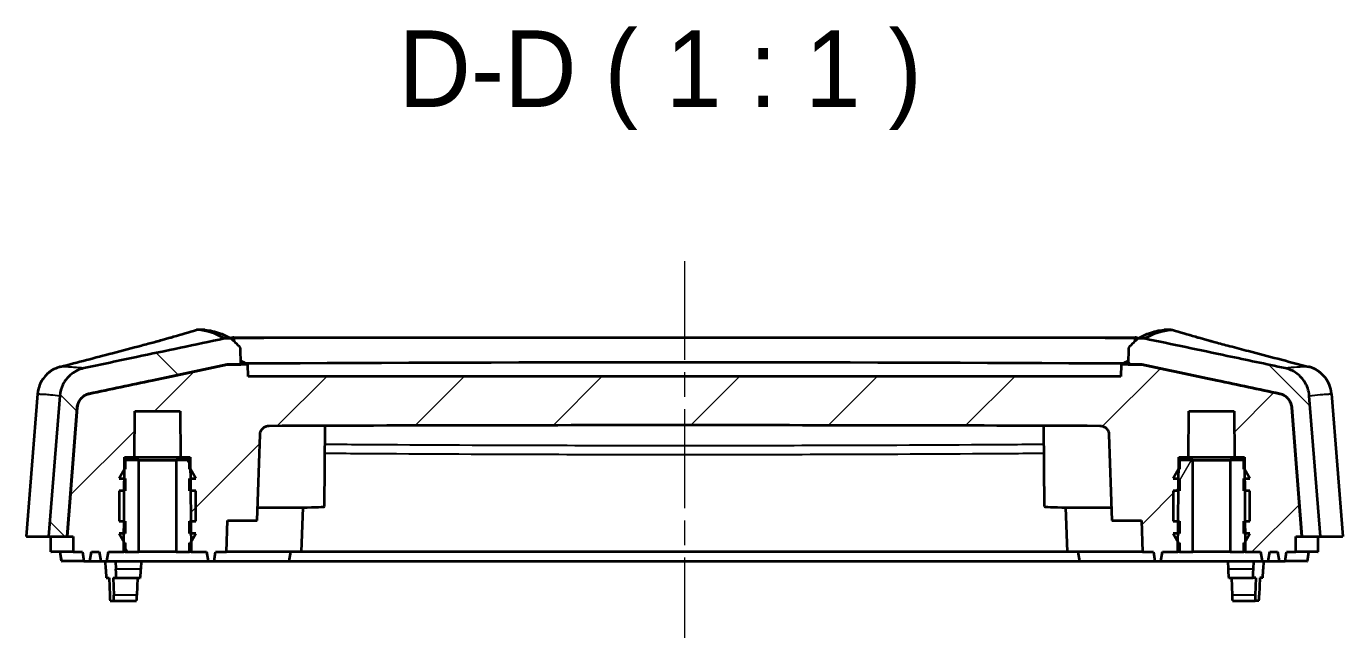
# Model space of a CAD drawing. Header units: millimetres. Extents: x 0 to 1594, y 0 to 281.
# Drawn here: x 892.35 to 935.31, y 62.2 to 82.17 of the extents above; entities that cross this region are included whole.
import ezdxf

# ---------------------------------------------------------------- set-up
doc = ezdxf.new("R2010")
doc.units = ezdxf.units.MM
doc.linetypes.add('CHAIN', pattern=[0.3543, 0.2362, -0.0295, 0.0591, -0.0295])
doc.layers.add('Centerline (ISO)', color=7, linetype='Continuous', lineweight=18, true_color=0x80ffff)
doc.layers.add('Hatch (ISO)', color=1, linetype='Continuous', lineweight=18, true_color=0xff0000)
for name, color, linetype, lineweight in [('Symbol (ISO)', 7, 'Continuous', 18), ('Visible (ISO)', 7, 'Continuous', 35), ('Visible Narrow (ISO)', 7, 'Continuous', 25)]:
    doc.layers.add(name, color=color, linetype=linetype, lineweight=lineweight)
doc.styles.add('Note Text (TK)', font='')
doc.styles.get('Note Text (TK)').set_extended_font_data('MS PGothic')

msp = doc.modelspace()

# ---------------------------------------------------------------- hatches: boundary and pattern name
at = {"layer": 'Hatch (ISO)'}
h = msp.add_hatch(dxfattribs=at)
h.set_pattern_fill('ANSI31', color=256, scale=25.4, angle=90.00021, style=0)
h.set_pattern_definition([(135.0002, (787.5, -8), (-2.245056, -2.24507), [])])
edge = h.paths.add_edge_path()
edge.add_line((893.0776, 65.5038), (893.6779, 65.5038))
edge.add_line((893.6779, 65.5038), (894.0101, 69.7219))
edge.add_spline(control_points=[(894.0101, 69.7219), (894.0134, 69.7639), (894.022, 69.8052), (894.0493, 69.8848), (894.068, 69.9228), (894.127, 70.0123), (894.1732, 70.0591), (894.2809, 70.1324), (894.3414, 70.1583), (894.4051, 70.1718)], knot_values=[-0.0643394, -0.0643394, -0.0643394, -0.0643394, -0.0517127, -0.0517127, -0.0390853, -0.0390853, -0.0195481, -0.0195481, 0, 0, 0, 0], degree=3, periodic=0)
edge.add_spline(control_points=[(894.4051, 70.1718), (895.0899, 70.3167), (895.7748, 70.4615), (897.2756, 70.7782), (898.0921, 70.9502), (898.9082, 71.1217)], knot_values=[-0.4654619, -0.4654619, -0.4654619, -0.4654619, -0.2555103, -0.2555103, -0.005318, -0.005318, -0.005318, -0.005318], degree=3, periodic=0)
edge.add_line((898.9082, 71.1217), (899.3444, 71.1236))
edge.add_line((899.3444, 71.1236), (899.3395, 71.6737))
edge.add_line((899.3395, 71.6737), (899.0367, 71.9725))
edge.add_line((899.0367, 71.9725), (898.8172, 71.9715))
edge.add_spline(control_points=[(898.8172, 71.9715), (897.8583, 71.7699), (896.8988, 71.5677), (895.37, 71.2448), (894.7999, 71.1242), (894.2298, 71.0035)], knot_values=[-0.5893821, -0.5893821, -0.5893821, -0.5893821, -0.2954054, -0.2954054, -0.1206392, -0.1206392, -0.1206392, -0.1206392], degree=3, periodic=0)
edge.add_spline(control_points=[(894.2298, 71.0035), (894.1473, 70.9861), (894.0674, 70.9583), (893.9164, 70.8833), (893.846, 70.8364), (893.6838, 70.696), (893.603, 70.5924), (893.4855, 70.3601), (893.4501, 70.2336), (893.4398, 70.1038)], knot_values=[-0.1286731, -0.1286731, -0.1286731, -0.1286731, -0.1033834, -0.1033834, -0.078098, -0.078098, -0.0390442, -0.0390442, 0, 0, 0, 0], degree=3, periodic=0)
edge.add_line((893.4398, 70.1038), (893.0776, 65.5038))
edge = h.paths.add_edge_path()
edge.add_spline(control_points=[(933.2501, 70.1718), (933.2914, 70.163), (933.3313, 70.1491), (933.4068, 70.1116), (933.4421, 70.0882), (933.5231, 70.018), (933.5636, 69.9662), (933.6223, 69.85), (933.64, 69.7868), (933.6451, 69.7219)], knot_values=[-0.0643383, -0.0643383, -0.0643383, -0.0643383, -0.0516926, -0.0516926, -0.0390487, -0.0390487, -0.019522, -0.019522, 0, 0, 0, 0], degree=3, periodic=0)
edge.add_line((933.6451, 69.7219), (933.9773, 65.5038))
edge.add_line((933.9773, 65.5038), (934.5776, 65.5038))
edge.add_line((934.5776, 65.5038), (934.2154, 70.1038))
edge.add_spline(control_points=[(934.2154, 70.1038), (934.2088, 70.1878), (934.1916, 70.2705), (934.1369, 70.4297), (934.0996, 70.5056), (933.9815, 70.6845), (933.8892, 70.7782), (933.6739, 70.9249), (933.5529, 70.9765), (933.4254, 71.0035)], knot_values=[-0.1286753, -0.1286753, -0.1286753, -0.1286753, -0.103423, -0.103423, -0.078169, -0.078169, -0.0390953, -0.0390953, 0, 0, 0, 0], degree=3, periodic=0)
edge.add_spline(control_points=[(933.4254, 71.0035), (932.7975, 71.1365), (932.1694, 71.2693), (930.6406, 71.5921), (929.7391, 71.7821), (928.838, 71.9715)], knot_values=[-0.470182, -0.470182, -0.470182, -0.470182, -0.2776627, -0.2776627, -0.0014219, -0.0014219, -0.0014219, -0.0014219], degree=3, periodic=0)
edge.add_line((928.838, 71.9715), (928.6185, 71.9725))
edge.add_line((928.6185, 71.9725), (928.3157, 71.6737))
edge.add_line((928.3157, 71.6737), (928.3109, 71.1236))
edge.add_line((928.3109, 71.1236), (928.747, 71.1217))
edge.add_spline(control_points=[(928.747, 71.1217), (929.567, 70.9494), (930.3872, 70.7766), (931.888, 70.4599), (932.5692, 70.3159), (933.2501, 70.1718)], knot_values=[-0.508035, -0.508035, -0.508035, -0.508035, -0.2566807, -0.2566807, -0.0478978, -0.0478978, -0.0478978, -0.0478978], degree=3, periodic=0)
h = msp.add_hatch(dxfattribs=at)
h.set_pattern_fill('ANSI31', color=256, scale=25.4, style=0)
h.set_pattern_definition([(45, (787.5, -8), (-2.245064, 2.245064), [])])
edge = h.paths.add_edge_path()
edge.add_line((893.6779, 65.5038), (893.8781, 65.5038))
edge.add_line((893.8781, 65.5038), (893.8824, 65.0038))
edge.add_line((893.8824, 65.0038), (894.1782, 65.0038))
edge.add_line((894.1782, 65.0038), (894.2312, 64.7038))
edge.add_line((894.2312, 64.7038), (894.4255, 64.7038))
edge.add_line((894.4255, 64.7038), (894.4784, 65.0038))
edge.add_line((894.4784, 65.0038), (894.7276, 65.0038))
edge.add_line((894.7276, 65.0038), (894.7805, 64.7038))
edge.add_line((894.7805, 64.7038), (894.9747, 64.7038))
edge.add_line((894.9747, 64.7038), (895.0276, 65.0038))
edge.add_line((895.0276, 65.0038), (895.5276, 65.0038))
edge.add_line((895.5276, 65.0038), (895.5305, 65.339))
edge.add_line((895.5305, 65.339), (895.5328, 65.6038))
edge.add_line((895.5328, 65.6038), (895.5363, 66.0038))
edge.add_line((895.5363, 66.0038), (895.5451, 67.0038))
edge.add_line((895.5451, 67.0038), (895.5486, 67.4038))
edge.add_line((895.5486, 67.4038), (895.5512, 67.7038))
edge.add_line((895.5512, 67.7038), (895.5547, 68.1038))
edge.add_line((895.5547, 68.1038), (895.8776, 68.1038))
edge.add_line((895.8776, 68.1038), (895.8907, 69.6038))
edge.add_line((895.8907, 69.6038), (897.3645, 69.6038))
edge.add_line((897.3645, 69.6038), (897.3776, 68.1038))
edge.add_line((897.3776, 68.1038), (897.7006, 68.1038))
edge.add_line((897.7006, 68.1038), (897.7041, 67.7038))
edge.add_line((897.7041, 67.7038), (897.7067, 67.4038))
edge.add_line((897.7067, 67.4038), (897.7102, 67.0038))
edge.add_line((897.7102, 67.0038), (897.7189, 66.0038))
edge.add_line((897.7189, 66.0038), (897.7224, 65.6038))
edge.add_line((897.7224, 65.6038), (897.7247, 65.339))
edge.add_line((897.7247, 65.339), (897.7276, 65.0038))
edge.add_line((897.7276, 65.0038), (898.2276, 65.0038))
edge.add_line((898.2276, 65.0038), (898.2805, 64.7038))
edge.add_line((898.2805, 64.7038), (898.4747, 64.7038))
edge.add_line((898.4747, 64.7038), (898.5276, 65.0038))
edge.add_line((898.5276, 65.0038), (898.8776, 65.0038))
edge.add_line((898.8776, 65.0038), (898.9134, 66.0294))
edge.add_line((898.9134, 66.0294), (899.8776, 66.0294))
edge.add_line((899.8776, 66.0294), (899.9757, 68.8372))
edge.add_spline(control_points=[(899.9757, 68.8372), (899.9769, 68.8737), (899.9849, 68.9096), (900.0142, 68.9793), (900.0363, 69.012), (900.0917, 69.0671), (900.1245, 69.0889), (900.1966, 69.1189), (900.2353, 69.1266), (900.2743, 69.1268)], knot_values=[-0.0461067, -0.0461067, -0.0461067, -0.0461067, -0.0351548, -0.0351548, -0.0234343, -0.0234343, -0.0117166, -0.0117166, 0, 0, 0, 0], degree=3, periodic=0)
edge.add_spline(control_points=[(900.2743, 69.1268), (904.776, 69.1441), (909.4776, 69.1515), (918.3175, 69.1512), (922.9449, 69.1438), (927.3809, 69.1268)], knot_values=[-2.7891738, -2.7891738, -2.7891738, -2.7891738, -1.4521694, -1.4521694, -0.1344091, -0.1344091, -0.1344091, -0.1344091], degree=3, periodic=0)
edge.add_spline(control_points=[(927.3809, 69.1268), (927.4174, 69.1267), (927.4535, 69.1199), (927.524, 69.0927), (927.5573, 69.0717), (927.6141, 69.018), (927.637, 68.9859), (927.6692, 68.9147), (927.6782, 68.8763), (927.6796, 68.8372)], knot_values=[-0.0461072, -0.0461072, -0.0461072, -0.0461072, -0.0351694, -0.0351694, -0.0234485, -0.0234485, -0.0117249, -0.0117249, 0, 0, 0, 0], degree=3, periodic=0)
edge.add_line((927.6796, 68.8372), (927.7776, 66.0294))
edge.add_line((927.7776, 66.0294), (928.7418, 66.0294))
edge.add_line((928.7418, 66.0294), (928.7776, 65.0038))
edge.add_line((928.7776, 65.0038), (929.1276, 65.0038))
edge.add_line((929.1276, 65.0038), (929.1805, 64.7038))
edge.add_line((929.1805, 64.7038), (929.3747, 64.7038))
edge.add_line((929.3747, 64.7038), (929.4276, 65.0038))
edge.add_line((929.4276, 65.0038), (929.9276, 65.0038))
edge.add_line((929.9276, 65.0038), (929.9305, 65.339))
edge.add_line((929.9305, 65.339), (929.9328, 65.6038))
edge.add_line((929.9328, 65.6038), (929.9363, 66.0038))
edge.add_line((929.9363, 66.0038), (929.9451, 67.0038))
edge.add_line((929.9451, 67.0038), (929.9486, 67.4038))
edge.add_line((929.9486, 67.4038), (929.9512, 67.7038))
edge.add_line((929.9512, 67.7038), (929.9547, 68.1038))
edge.add_line((929.9547, 68.1038), (930.2776, 68.1038))
edge.add_line((930.2776, 68.1038), (930.2907, 69.6038))
edge.add_line((930.2907, 69.6038), (931.7645, 69.6038))
edge.add_line((931.7645, 69.6038), (931.7776, 68.1038))
edge.add_line((931.7776, 68.1038), (932.1006, 68.1038))
edge.add_line((932.1006, 68.1038), (932.1041, 67.7038))
edge.add_line((932.1041, 67.7038), (932.1067, 67.4038))
edge.add_line((932.1067, 67.4038), (932.1102, 67.0038))
edge.add_line((932.1102, 67.0038), (932.1189, 66.0038))
edge.add_line((932.1189, 66.0038), (932.1224, 65.6038))
edge.add_line((932.1224, 65.6038), (932.1247, 65.339))
edge.add_line((932.1247, 65.339), (932.1276, 65.0038))
edge.add_line((932.1276, 65.0038), (932.6276, 65.0038))
edge.add_line((932.6276, 65.0038), (932.6805, 64.7038))
edge.add_line((932.6805, 64.7038), (932.8747, 64.7038))
edge.add_line((932.8747, 64.7038), (932.9276, 65.0038))
edge.add_line((932.9276, 65.0038), (933.1768, 65.0038))
edge.add_line((933.1768, 65.0038), (933.2298, 64.7038))
edge.add_line((933.2298, 64.7038), (933.4241, 64.7038))
edge.add_line((933.4241, 64.7038), (933.477, 65.0038))
edge.add_line((933.477, 65.0038), (933.7728, 65.0038))
edge.add_line((933.7728, 65.0038), (933.7772, 65.5038))
edge.add_line((933.7772, 65.5038), (933.9773, 65.5038))
edge.add_line((933.9773, 65.5038), (933.6451, 69.7219))
edge.add_spline(control_points=[(933.6451, 69.7219), (933.6418, 69.7639), (933.6332, 69.8052), (933.6059, 69.8848), (933.5872, 69.9228), (933.5282, 70.0123), (933.482, 70.0591), (933.3744, 70.1324), (933.3139, 70.1583), (933.2501, 70.1718)], knot_values=[-0.0643394, -0.0643394, -0.0643394, -0.0643394, -0.0517127, -0.0517127, -0.0390853, -0.0390853, -0.0195481, -0.0195481, 0, 0, 0, 0], degree=3, periodic=0)
edge.add_spline(control_points=[(933.2501, 70.1718), (932.5692, 70.3159), (931.8881, 70.4599), (930.3874, 70.7766), (929.567, 70.9493), (928.747, 71.1217)], knot_values=[-0.4654623, -0.4654623, -0.4654623, -0.4654623, -0.256697, -0.256697, -0.0053192, -0.0053192, -0.0053192, -0.0053192], degree=3, periodic=0)
edge.add_line((928.747, 71.1217), (928.3109, 71.1236))
edge.add_line((928.3109, 71.1236), (928.08, 71.1245))
edge.add_line((928.08, 71.1245), (928.0662, 70.7303))
edge.add_line((928.0662, 70.7303), (899.589, 70.7303))
edge.add_line((899.589, 70.7303), (899.5752, 71.1245))
edge.add_line((899.5752, 71.1245), (899.3444, 71.1236))
edge.add_line((899.3444, 71.1236), (898.9082, 71.1217))
edge.add_spline(control_points=[(898.9082, 71.1217), (898.0938, 70.9505), (897.2791, 70.7789), (895.7783, 70.4622), (895.0916, 70.3171), (894.4051, 70.1718)], knot_values=[-0.5044906, -0.5044906, -0.5044906, -0.5044906, -0.2548354, -0.2548354, -0.044352, -0.044352, -0.044352, -0.044352], degree=3, periodic=0)
edge.add_spline(control_points=[(894.4051, 70.1718), (894.3639, 70.163), (894.3239, 70.1491), (894.2484, 70.1116), (894.2132, 70.0882), (894.1321, 70.018), (894.0917, 69.9662), (894.0329, 69.85), (894.0152, 69.7868), (894.0101, 69.7219)], knot_values=[-0.0643383, -0.0643383, -0.0643383, -0.0643383, -0.0516926, -0.0516926, -0.0390487, -0.0390487, -0.019522, -0.019522, 0, 0, 0, 0], degree=3, periodic=0)
edge.add_line((894.0101, 69.7219), (893.6779, 65.5038))
h = msp.add_hatch(dxfattribs=at)
h.set_pattern_fill('ANSI31', color=256, scale=25.4, angle=75.00018, style=0)
h.set_pattern_definition([(120.0002, (787.5, -8), (-2.749626, -1.58751), [])])
h.paths.add_polyline_path([(897.6776, 67.7038), (897.6776, 68.0038), (897.2381, 68.0038), (897.2381, 65.0038), (897.6776, 65.0038), (897.6776, 65.3038), (897.7044, 65.3038), (897.7247, 65.339), (897.8776, 65.6038), (897.7224, 65.6038), (897.6776, 65.6038), (897.6776, 66.0038), (897.7189, 66.0038), (897.8776, 66.0038), (897.8776, 67.0038), (897.7102, 67.0038), (897.6776, 67.0038), (897.6776, 67.4038), (897.7067, 67.4038), (897.8776, 67.4038), (897.7044, 67.7038), (897.7041, 67.7038)])
h.paths.add_polyline_path([(895.5776, 68.0038), (895.5776, 67.7038), (895.5512, 67.7038), (895.5508, 67.7038), (895.3776, 67.4038), (895.5486, 67.4038), (895.5776, 67.4038), (895.5776, 67.0038), (895.5451, 67.0038), (895.3776, 67.0038), (895.3776, 66.0038), (895.5363, 66.0038), (895.5776, 66.0038), (895.5776, 65.6038), (895.5328, 65.6038), (895.3776, 65.6038), (895.5305, 65.339), (895.5508, 65.3038), (895.5776, 65.3038), (895.5776, 65.0038), (896.0171, 65.0038), (896.0171, 68.0038)])
h = msp.add_hatch(dxfattribs=at)
h.set_pattern_fill('ANSI31', color=256, scale=25.4, angle=14.99998, style=0)
h.set_pattern_definition([(60, (787.5, -8), (-2.74963, 1.5875), [])])
h.paths.add_polyline_path([(932.0776, 67.7038), (932.0776, 68.0038), (931.6381, 68.0038), (931.6381, 65.0038), (932.0776, 65.0038), (932.0776, 65.3038), (932.1044, 65.3038), (932.1247, 65.339), (932.2776, 65.6038), (932.1224, 65.6038), (932.0776, 65.6038), (932.0776, 66.0038), (932.1189, 66.0038), (932.2776, 66.0038), (932.2776, 67.0038), (932.1102, 67.0038), (932.0776, 67.0038), (932.0776, 67.4038), (932.1067, 67.4038), (932.2776, 67.4038), (932.1044, 67.7038), (932.1041, 67.7038)])
h.paths.add_polyline_path([(929.9776, 68.0038), (929.9776, 67.7038), (929.9512, 67.7038), (929.9508, 67.7038), (929.7776, 67.4038), (929.9486, 67.4038), (929.9776, 67.4038), (929.9776, 67.0038), (929.9451, 67.0038), (929.7776, 67.0038), (929.7776, 66.0038), (929.9363, 66.0038), (929.9776, 66.0038), (929.9776, 65.6038), (929.9328, 65.6038), (929.7776, 65.6038), (929.9305, 65.339), (929.9508, 65.3038), (929.9776, 65.3038), (929.9776, 65.0038), (930.4171, 65.0038), (930.4171, 68.0038)])

# ---------------------------------------------------------------- linework, layer by layer
at = {"layer": 'Centerline (ISO)', "linetype": 'CHAIN', "ltscale": 13.667751}
msp.add_line((913.8276, 74.5038), (913.8276, 62.2038), dxfattribs=at)
at = {"layer": 'Visible (ISO)'}
for p, q in [((897.9415, 72.2538), (897.9033, 72.2538)), ((898.17, 72.2538), (897.9415, 72.2538)), ((929.7137, 72.2538), (929.4853, 72.2538)), ((929.7137, 72.2538), (929.7519, 72.2538)), ((899.0427, 72.0038), (899.0873, 72.0038)), ((899.0873, 72.0038), (902.9959, 72.0038)), ((899.1363, 71.8742), (899.1373, 72.0001)), ((902.9959, 72.0038), (924.6593, 72.0038)), ((924.6593, 72.0038), (928.5679, 72.0038)), ((928.518, 72.0001), (928.5189, 71.8742)), ((928.5679, 72.0038), (928.6125, 72.0038)), ((899.3444, 71.1236), (899.3395, 71.6737)), ((928.3157, 71.6737), (928.3109, 71.1236)), ((899.589, 70.7303), (899.5752, 71.1245)), ((928.08, 71.1245), (928.0662, 70.7303)), ((928.0662, 70.7303), (899.589, 70.7303)), ((892.7163, 70.1635), (892.3496, 65.5038)), ((893.4398, 70.1038), (893.0776, 65.5038)), ((934.5776, 65.5038), (934.2154, 70.1038)), ((934.9389, 70.1635), (935.3057, 65.5038)), ((894.0101, 69.7219), (893.6779, 65.5038)), ((893.6779, 65.5038), (894.0101, 69.7219)), ((895.8776, 68.1038), (895.8907, 69.6038)), ((895.8907, 69.6038), (897.3645, 69.6038)), ((897.3645, 69.6038), (897.3776, 68.1038)), ((930.2776, 68.1038), (930.2907, 69.6038)), ((930.2907, 69.6038), (931.7645, 69.6038)), ((931.7645, 69.6038), (931.7776, 68.1038)), ((933.9773, 65.5038), (933.6451, 69.7219)), ((933.6451, 69.7219), (933.9773, 65.5038)), ((899.8776, 66.0294), (899.9757, 68.8372)), ((902.0779, 66.4826), (902.101, 69.1332)), ((925.5774, 66.4826), (925.5542, 69.1332)), ((927.6796, 68.8372), (927.7776, 66.0294)), ((895.5276, 65.0038), (895.5547, 68.1038)), ((895.5547, 68.1038), (895.8776, 68.1038)), ((895.5776, 68.0038), (895.5776, 67.7038)), ((896.0171, 68.0038), (895.5776, 68.0038)), ((895.8776, 68.1038), (897.3776, 68.1038)), ((896.0171, 65.0038), (896.0171, 68.0038)), ((896.0171, 68.0038), (897.2381, 68.0038)), ((897.6776, 68.0038), (897.2381, 68.0038)), ((897.2381, 68.0038), (897.2381, 65.0038)), ((897.3776, 68.1038), (897.7006, 68.1038)), ((897.6776, 67.7038), (897.6776, 68.0038)), ((897.7006, 68.1038), (897.7276, 65.0038)), ((929.9276, 65.0038), (929.9547, 68.1038)), ((929.9547, 68.1038), (930.2776, 68.1038)), ((929.9776, 68.0038), (929.9776, 67.7038)), ((930.4171, 68.0038), (929.9776, 68.0038)), ((930.2776, 68.1038), (931.7776, 68.1038)), ((930.4171, 65.0038), (930.4171, 68.0038)), ((930.4171, 68.0038), (931.6381, 68.0038)), ((932.0776, 68.0038), (931.6381, 68.0038)), ((931.6381, 68.0038), (931.6381, 65.0038)), ((931.7776, 68.1038), (932.1006, 68.1038)), ((932.0776, 67.7038), (932.0776, 68.0038)), ((932.1006, 68.1038), (932.1276, 65.0038)), ((895.5508, 67.7038), (895.3776, 67.4038)), ((895.5776, 67.7038), (895.5508, 67.7038)), ((897.7044, 67.7038), (897.6776, 67.7038)), ((897.8776, 67.4038), (897.7044, 67.7038)), ((929.9508, 67.7038), (929.7776, 67.4038)), ((929.9776, 67.7038), (929.9508, 67.7038)), ((932.1044, 67.7038), (932.0776, 67.7038)), ((932.2776, 67.4038), (932.1044, 67.7038)), ((895.3776, 67.4038), (895.5776, 67.4038)), ((895.5776, 67.4038), (895.5776, 67.0038)), ((897.6776, 67.0038), (897.6776, 67.4038)), ((897.6776, 67.4038), (897.8776, 67.4038)), ((929.7776, 67.4038), (929.9776, 67.4038)), ((929.9776, 67.4038), (929.9776, 67.0038)), ((932.0776, 67.0038), (932.0776, 67.4038)), ((932.0776, 67.4038), (932.2776, 67.4038)), ((895.5776, 67.0038), (895.3776, 67.0038)), ((895.3776, 67.0038), (895.3776, 66.0038)), ((897.8776, 67.0038), (897.6776, 67.0038)), ((897.8776, 66.0038), (897.8776, 67.0038)), ((929.9776, 67.0038), (929.7776, 67.0038)), ((929.7776, 67.0038), (929.7776, 66.0038)), ((932.2776, 67.0038), (932.0776, 67.0038)), ((932.2776, 66.0038), (932.2776, 67.0038)), ((901.3276, 65.0038), (901.3784, 66.4582)), ((926.3276, 65.0038), (926.2768, 66.4582)), ((895.3776, 66.0038), (895.5776, 66.0038)), ((895.5776, 66.0038), (895.5776, 65.6038)), ((897.6776, 65.6038), (897.6776, 66.0038)), ((897.6776, 66.0038), (897.8776, 66.0038)), ((898.8776, 65.0038), (898.9134, 66.0294)), ((898.9134, 66.0294), (899.8776, 66.0294)), ((927.7776, 66.0294), (928.7418, 66.0294)), ((928.7418, 66.0294), (928.7776, 65.0038)), ((929.7776, 66.0038), (929.9776, 66.0038)), ((929.9776, 66.0038), (929.9776, 65.6038)), ((932.0776, 65.6038), (932.0776, 66.0038)), ((932.0776, 66.0038), (932.2776, 66.0038)), ((892.3551, 65.5038), (892.3496, 65.5038)), ((892.3551, 65.5038), (893.0776, 65.5038)), ((893.0776, 65.5038), (893.6779, 65.5038)), ((893.1539, 65.0038), (893.1496, 65.5038)), ((893.6779, 65.5038), (893.8781, 65.5038)), ((893.8781, 65.5038), (893.8824, 65.0038)), ((895.5776, 65.6038), (895.3776, 65.6038)), ((895.3776, 65.6038), (895.5508, 65.3038)), ((895.5508, 65.3038), (895.5776, 65.3038)), ((895.5776, 65.3038), (895.5776, 65.0038)), ((897.8776, 65.6038), (897.6776, 65.6038)), ((897.6776, 65.0038), (897.6776, 65.3038)), ((897.6776, 65.3038), (897.7044, 65.3038)), ((897.7044, 65.3038), (897.8776, 65.6038)), ((929.9776, 65.6038), (929.7776, 65.6038)), ((929.7776, 65.6038), (929.9508, 65.3038)), ((929.9508, 65.3038), (929.9776, 65.3038)), ((929.9776, 65.3038), (929.9776, 65.0038)), ((932.2776, 65.6038), (932.0776, 65.6038)), ((932.0776, 65.0038), (932.0776, 65.3038)), ((932.0776, 65.3038), (932.1044, 65.3038)), ((932.1044, 65.3038), (932.2776, 65.6038)), ((933.7728, 65.0038), (933.7772, 65.5038)), ((933.7772, 65.5038), (933.9773, 65.5038)), ((933.9773, 65.5038), (934.5776, 65.5038)), ((934.5013, 65.0038), (934.5057, 65.5038)), ((934.5776, 65.5038), (935.3001, 65.5038)), ((935.3057, 65.5038), (935.3001, 65.5038)), ((893.1539, 65.0038), (893.159, 65.0038)), ((893.8824, 65.0038), (893.159, 65.0038)), ((893.5025, 64.7038), (893.4496, 65.0038)), ((893.8824, 65.0038), (894.1782, 65.0038)), ((894.1782, 65.0038), (894.2312, 64.7038)), ((894.4255, 64.7038), (894.4784, 65.0038)), ((894.4784, 65.0038), (894.7276, 65.0038)), ((894.7276, 65.0038), (894.7805, 64.7038)), ((894.9747, 64.7038), (895.0276, 65.0038)), ((895.0276, 65.0038), (895.5276, 65.0038)), ((895.5776, 65.0038), (895.5276, 65.0038)), ((895.5776, 65.0038), (896.0171, 65.0038)), ((897.2381, 65.0038), (896.0171, 65.0038)), ((897.2381, 65.0038), (897.6776, 65.0038)), ((897.7276, 65.0038), (897.6776, 65.0038)), ((897.7276, 65.0038), (898.2276, 65.0038)), ((898.2276, 65.0038), (898.2805, 64.7038)), ((898.4747, 64.7038), (898.5276, 65.0038)), ((898.5276, 65.0038), (898.8776, 65.0038)), ((901.3276, 65.0038), (898.8776, 65.0038)), ((900.9247, 64.7038), (900.9776, 65.0038)), ((926.3276, 65.0038), (901.3276, 65.0038)), ((928.7776, 65.0038), (926.3276, 65.0038)), ((926.7305, 64.7038), (926.6776, 65.0038)), ((928.7776, 65.0038), (929.1276, 65.0038)), ((929.1276, 65.0038), (929.1805, 64.7038)), ((929.3747, 64.7038), (929.4276, 65.0038)), ((929.4276, 65.0038), (929.9276, 65.0038)), ((929.9776, 65.0038), (929.9276, 65.0038)), ((929.9776, 65.0038), (930.4171, 65.0038)), ((931.6381, 65.0038), (930.4171, 65.0038)), ((931.6381, 65.0038), (932.0776, 65.0038)), ((932.1276, 65.0038), (932.0776, 65.0038)), ((932.1276, 65.0038), (932.6276, 65.0038)), ((932.6276, 65.0038), (932.6805, 64.7038)), ((932.8747, 64.7038), (932.9276, 65.0038)), ((932.9276, 65.0038), (933.1768, 65.0038)), ((933.1768, 65.0038), (933.2298, 64.7038)), ((933.4241, 64.7038), (933.477, 65.0038)), ((933.477, 65.0038), (933.7728, 65.0038)), ((934.4962, 65.0038), (933.7728, 65.0038)), ((934.1528, 64.7038), (934.2057, 65.0038)), ((934.4962, 65.0038), (934.5013, 65.0038)), ((893.5025, 64.7038), (893.5074, 64.7038)), ((894.2312, 64.7038), (893.5074, 64.7038)), ((894.2312, 64.7038), (894.4255, 64.7038)), ((894.4255, 64.7038), (894.7805, 64.7038)), ((894.7805, 64.7038), (894.9747, 64.7038)), ((894.9396, 64.4434), (894.9302, 64.7038)), ((894.9747, 64.7038), (898.2805, 64.7038)), ((895.2646, 64.7038), (895.2734, 64.4434)), ((896.0991, 64.7038), (896.0897, 64.4434)), ((898.2805, 64.7038), (898.4747, 64.7038)), ((898.4747, 64.7038), (900.9247, 64.7038)), ((900.9247, 64.7038), (926.7305, 64.7038)), ((926.7305, 64.7038), (929.1805, 64.7038)), ((929.1805, 64.7038), (929.3747, 64.7038)), ((929.3747, 64.7038), (932.6805, 64.7038)), ((931.5562, 64.7038), (931.5655, 64.4434)), ((932.3906, 64.7038), (932.3818, 64.4434)), ((932.6805, 64.7038), (932.8747, 64.7038)), ((932.725, 64.7038), (932.7156, 64.4434)), ((932.8747, 64.7038), (933.2298, 64.7038)), ((933.2298, 64.7038), (933.4241, 64.7038)), ((934.1479, 64.7038), (933.4241, 64.7038)), ((934.1479, 64.7038), (934.1528, 64.7038)), ((894.9597, 64.1538), (895.05, 64.1538)), ((895.05, 64.1538), (895.0701, 63.5969)), ((895.1832, 64.1538), (895.202, 63.5969)), ((895.1832, 64.1538), (895.2735, 64.1538)), ((895.2735, 64.1538), (896.0696, 64.1538)), ((895.9793, 64.1538), (895.9592, 63.5969)), ((931.5856, 64.1538), (932.3817, 64.1538)), ((931.6759, 64.1538), (931.696, 63.5969)), ((932.472, 64.1538), (932.3817, 64.1538)), ((932.472, 64.1538), (932.4532, 63.5969)), ((932.6053, 64.1538), (932.5852, 63.5969)), ((932.6956, 64.1538), (932.6053, 64.1538)), ((895.0834, 63.4038), (895.2021, 63.4038)), ((895.2021, 63.4038), (895.9458, 63.4038)), ((931.7094, 63.4038), (932.4531, 63.4038)), ((932.5718, 63.4038), (932.4531, 63.4038))]:
    msp.add_line(p, q, dxfattribs=at)
for centre, major_axis, ratio, start_param, end_param in [((913.8276, 70.1741), (-52.9808, 0), 0.019201, 4.4390022, 4.9857757), ((900.5776, 66.4826), (-1.5003, 0), 0.019201, 1.0965847, 3.1414251), ((927.0776, 66.4826), (-1.5003, 0), 0.019201, 0.0001676, 2.045008), ((894.9492, 64.4538), (0.0105, -0.3), 0.0332743, 4.746133, 6.2820227), ((895.263, 64.4538), (0.0105, -0.3), 0.0332743, 6.2820227, 7.8179124), ((896.0801, 64.4538), (-0.0105, -0.3), 0.0332743, 0.0011626, 1.5370523), ((931.5752, 64.4538), (0.0105, -0.3), 0.0332743, 4.746133, 6.2820227), ((932.3922, 64.4538), (-0.0105, -0.3), 0.0332743, 4.7484582, 6.2843479), ((932.706, 64.4538), (-0.0105, -0.3), 0.0332743, 0.0011626, 1.5370523), ((895.0765, 63.6038), (0.007, -0.2), 0.0332743, 4.746133, 6.2820227), ((895.1951, 63.6038), (0.007, -0.2), 0.0332743, 6.2820227, 7.8179124), ((895.9528, 63.6038), (-0.007, -0.2), 0.0332743, 0.0011626, 1.5370523), ((931.7024, 63.6038), (0.007, -0.2), 0.0332743, 4.746133, 6.2820227), ((932.4601, 63.6038), (-0.007, -0.2), 0.0332743, 4.7484582, 6.2843479), ((932.5788, 63.6038), (-0.007, -0.2), 0.0332743, 0.0011626, 1.5370523)]:
    msp.add_ellipse(centre, major_axis=major_axis, ratio=ratio, start_param=start_param, end_param=end_param, dxfattribs=at)
for points in [[(897.1557, 72.0342), (897.4049, 72.1074), (897.6541, 72.1806), (897.9033, 72.2538)], [(897.9415, 72.2538), (897.9417, 72.2538), (897.9418, 72.2538), (897.9419, 72.2538)], [(898.8172, 71.9715), (898.5168, 72.1466), (898.2346, 72.2366), (897.9419, 72.2538)], [(928.838, 71.9715), (929.1384, 72.1466), (929.4206, 72.2366), (929.7133, 72.2538)], [(929.7133, 72.2538), (929.7134, 72.2538), (929.7136, 72.2538), (929.7137, 72.2538)], [(929.7519, 72.2538), (930.0011, 72.1806), (930.2503, 72.1074), (930.4996, 72.0342)], [(896.8899, 71.959), (896.9405, 71.9732), (896.9912, 71.9874), (897.0419, 72.0016)], [(897.0419, 72.0016), (897.0872, 72.0143), (897.1242, 72.0249), (897.1557, 72.0342)], [(899.0367, 71.9725), (898.9676, 71.9722), (898.9017, 71.9719), (898.8172, 71.9715)], [(899.0427, 72.0038), (899.036, 71.9973), (899.0293, 71.9897), (899.0225, 71.9808)], [(899.1373, 72.0001), (899.1206, 72.0016), (899.104, 72.0028), (899.0873, 72.0038)], [(899.1373, 72.0001), (900.4111, 72.0018), (901.6982, 72.003), (902.9959, 72.0038)], [(924.6593, 72.0038), (925.957, 72.003), (927.2442, 72.0018), (928.518, 72.0001)], [(928.5679, 72.0038), (928.5513, 72.0028), (928.5346, 72.0016), (928.518, 72.0001)], [(928.6125, 72.0038), (928.6192, 71.9973), (928.626, 71.9897), (928.6327, 71.9808)], [(928.838, 71.9715), (928.7536, 71.9719), (928.6876, 71.9722), (928.6185, 71.9725)], [(930.4996, 72.0342), (930.5311, 72.0249), (930.568, 72.0143), (930.6133, 72.0016)], [(930.6133, 72.0016), (930.664, 71.9874), (930.7147, 71.9732), (930.7654, 71.959)], [(899.5752, 71.1245), (899.4977, 71.169), (899.4204, 71.2082), (899.3433, 71.2422)], [(899.5752, 71.1245), (899.4983, 71.1242), (899.4213, 71.1239), (899.3444, 71.1236)], [(928.3119, 71.2422), (928.2348, 71.2082), (928.1575, 71.169), (928.08, 71.1245)], [(928.3109, 71.1236), (928.2339, 71.1239), (928.157, 71.1242), (928.08, 71.1245)]]:
    msp.add_open_spline(points, degree=3, dxfattribs=at)
for points, knots in [([(898.17, 72.2538), (898.3431, 72.2433), (898.5162, 72.2054), (898.8051, 72.0965), (898.9209, 72.0406), (899.0367, 71.9725)], [-5.6883066, -5.6883066, -5.6883066, -5.6883066, -4.2834664, -4.2834664, -3.3434358, -3.3434358, -3.3434358, -3.3434358]), ([(928.6185, 71.9725), (928.7343, 72.0406), (928.8501, 72.0965), (929.1379, 72.205), (929.3098, 72.2428), (929.4829, 72.2537), (929.4841, 72.2538), (929.4853, 72.2538)], [-2.3967518, -2.3967518, -2.3967518, -2.3967518, -1.4567218, -1.4567218, -0.0614944, -0.0614944, -0.0518864, -0.0518864, -0.0518864, -0.0518864]), ([(893.4604, 71.0525), (894.0273, 71.2008), (894.5997, 71.3507), (895.4843, 71.5832), (895.8113, 71.6694), (896.2558, 71.7875), (896.3996, 71.8258), (896.5644, 71.87), (896.6015, 71.88), (896.6386, 71.8901), (896.6403, 71.8905), (896.643, 71.8912), (896.644, 71.8915), (896.7123, 71.9099), (896.7072, 71.9086), (896.7928, 71.932), (896.8438, 71.9461), (896.8899, 71.959)], [0, 0, 0, 0, 0.17585656, 0.17585656, 0.27791543, 0.27791543, 0.33088898, 0.33088898, 0.34709302, 0.34709302, 0.34785193, 0.34785193, 0.34833507, 0.34833507, 0.37925979, 0.37925979, 0.44112083, 0.44112083, 0.44112083, 0.44112083]), ([(898.8172, 71.9715), (897.8583, 71.7699), (896.8988, 71.5677), (895.37, 71.2448), (894.7999, 71.1242), (894.2298, 71.0035)], [-0.58938213, -0.58938213, -0.58938213, -0.58938213, -0.29540541, -0.29540541, -0.12063917, -0.12063917, -0.12063917, -0.12063917]), ([(899.3395, 71.6737), (899.2891, 71.7235), (899.2386, 71.7733), (899.1377, 71.8729), (899.0872, 71.9227), (899.0367, 71.9725)], [-0.042541096, -0.042541096, -0.042541096, -0.042541096, -0.02127047, -0.02127047, 0, 0, 0, 0]), ([(928.6185, 71.9725), (928.568, 71.9227), (928.5176, 71.8729), (928.4166, 71.7733), (928.3661, 71.7235), (928.3157, 71.6737)], [-0.042542272, -0.042542272, -0.042542272, -0.042542272, -0.021271013, -0.021271013, 0, 0, 0, 0]), ([(933.4254, 71.0035), (932.7975, 71.1365), (932.1694, 71.2693), (930.6406, 71.5921), (929.7391, 71.7821), (928.838, 71.9715)], [-0.47018204, -0.47018204, -0.47018204, -0.47018204, -0.27766273, -0.27766273, -0.00142194, -0.00142194, -0.00142194, -0.00142194]), ([(930.7654, 71.959), (930.8114, 71.9461), (930.8624, 71.932), (930.9409, 71.9106), (930.9631, 71.9045), (930.9906, 71.8971), (930.995, 71.8959), (931.0019, 71.894), (931.0044, 71.8934), (931.0075, 71.8925), (931.0081, 71.8923), (931.0089, 71.8921), (931.009, 71.8921), (931.0293, 71.8866), (931.0967, 71.8685), (931.2869, 71.8174), (931.452, 71.7734), (931.8194, 71.676), (932.0263, 71.6214), (932.547, 71.4843), (932.8672, 71.4002), (933.522, 71.2286), (933.8587, 71.1404), (934.1949, 71.0525)], [0, 0, 0, 0, 0.06186316, 0.06186316, 0.08505523, 0.08505523, 0.08940345, 0.08940345, 0.09185416, 0.09185416, 0.09246684, 0.09246684, 0.09262001, 0.09262001, 0.11224913, 0.11224913, 0.17171649, 0.17171649, 0.2380519, 0.2380519, 0.3372007, 0.3372007, 0.44145051, 0.44145051, 0.44145051, 0.44145051]), ([(893.4604, 71.0525), (893.4493, 71.0496), (893.4362, 71.0461), (893.403, 71.0358), (893.383, 71.0294), (893.3286, 71.0085), (893.2947, 70.995), (893.1937, 70.9414), (893.1256, 70.9067), (892.9839, 70.7713), (892.9404, 70.7245), (892.8337, 70.5727), (892.7671, 70.4484), (892.7256, 70.2473), (892.7196, 70.2059), (892.7163, 70.1635)], [-0.135199883, -0.135199883, -0.135199883, -0.135199883, -0.134049346, -0.134049346, -0.132898809, -0.132898809, -0.131748272, -0.131748272, -0.1305977349, -0.1305977349, -0.1301685611, -0.1301685611, -0.1295887879, -0.1295887879, -0.1294471979, -0.1294471979, -0.1294471979, -0.1294471979]), ([(894.2298, 71.0035), (894.1473, 70.9861), (894.0674, 70.9583), (893.9164, 70.8833), (893.846, 70.8364), (893.6838, 70.696), (893.603, 70.5924), (893.4855, 70.3601), (893.4501, 70.2336), (893.4398, 70.1038)], [-0.12867309, -0.12867309, -0.12867309, -0.12867309, -0.10338335, -0.10338335, -0.07809804, -0.07809804, -0.03904417, -0.03904417, 0, 0, 0, 0]), ([(898.9082, 71.1217), (898.0938, 70.9505), (897.2791, 70.7789), (895.7783, 70.4622), (895.0916, 70.3171), (894.4051, 70.1718)], [-0.50449063, -0.50449063, -0.50449063, -0.50449063, -0.2548354, -0.2548354, -0.04435204, -0.04435204, -0.04435204, -0.04435204]), ([(894.4051, 70.1718), (895.0899, 70.3167), (895.7748, 70.4615), (897.2756, 70.7782), (898.0921, 70.9502), (898.9082, 71.1217)], [-0.46546186, -0.46546186, -0.46546186, -0.46546186, -0.2555103, -0.2555103, -0.00531799, -0.00531799, -0.00531799, -0.00531799]), ([(899.3444, 71.1236), (899.2694, 71.1232), (899.1944, 71.1229), (899.0491, 71.1223), (898.9786, 71.122), (898.9082, 71.1217)], [-0.049645922, -0.049645922, -0.049645922, -0.049645922, -0.027157907, -0.027157907, -0.006032225, -0.006032225, -0.006032225, -0.006032225]), ([(898.9082, 71.1217), (898.9927, 71.1221), (899.048, 71.1223), (899.1942, 71.1229), (899.2693, 71.1232), (899.3444, 71.1236)], [-0.048552969, -0.048552969, -0.048552969, -0.048552969, -0.027234007, -0.027234007, -0.004706304, -0.004706304, -0.004706304, -0.004706304]), ([(928.747, 71.1217), (928.6625, 71.1221), (928.6072, 71.1223), (928.4611, 71.1229), (928.386, 71.1232), (928.3109, 71.1236)], [-0.048554027, -0.048554027, -0.048554027, -0.048554027, -0.027235506, -0.027235506, -0.004706323, -0.004706323, -0.004706323, -0.004706323]), ([(928.3109, 71.1236), (928.386, 71.1232), (928.4611, 71.1229), (928.6072, 71.1223), (928.6625, 71.1221), (928.747, 71.1217)], [-0.068147789, -0.068147789, -0.068147789, -0.068147789, -0.036547179, -0.036547179, -0.006642532, -0.006642532, -0.006642532, -0.006642532]), ([(933.2501, 70.1718), (932.5692, 70.3159), (931.8881, 70.4599), (930.3874, 70.7766), (929.567, 70.9493), (928.747, 71.1217)], [-0.46546228, -0.46546228, -0.46546228, -0.46546228, -0.25669695, -0.25669695, -0.00531919, -0.00531919, -0.00531919, -0.00531919]), ([(928.747, 71.1217), (929.567, 70.9494), (930.3872, 70.7766), (931.888, 70.4599), (932.5692, 70.3159), (933.2501, 70.1718)], [-0.50803502, -0.50803502, -0.50803502, -0.50803502, -0.25668073, -0.25668073, -0.04789779, -0.04789779, -0.04789779, -0.04789779]), ([(934.2154, 70.1038), (934.2088, 70.1878), (934.1916, 70.2705), (934.1369, 70.4297), (934.0996, 70.5056), (933.9815, 70.6845), (933.8892, 70.7782), (933.6739, 70.9249), (933.5529, 70.9765), (933.4254, 71.0035)], [-0.12867533, -0.12867533, -0.12867533, -0.12867533, -0.10342298, -0.10342298, -0.07816901, -0.07816901, -0.03909527, -0.03909527, 0, 0, 0, 0]), ([(934.9389, 70.1635), (934.9306, 70.2698), (934.9051, 70.3683), (934.8337, 70.5501), (934.7859, 70.6267), (934.6771, 70.7714), (934.6192, 70.8234), (934.4891, 70.9288), (934.4339, 70.957), (934.3454, 71.0015), (934.314, 71.0136), (934.2635, 71.0323), (934.2447, 71.0383), (934.2155, 71.047), (934.2045, 71.05), (934.1949, 71.0525)], [-0.0287683171, -0.0287683171, -0.0287683171, -0.0287683171, -0.0284135845, -0.0284135845, -0.0279865656, -0.0279865656, -0.0273740674, -0.0273740674, -0.0263110529, -0.0263110529, -0.0251605797, -0.0251605797, -0.0240101065, -0.0240101065, -0.023015951, -0.023015951, -0.023015951, -0.023015951]), ([(894.4051, 70.1718), (894.3639, 70.163), (894.3239, 70.1491), (894.2484, 70.1116), (894.2132, 70.0882), (894.1321, 70.018), (894.0917, 69.9662), (894.0329, 69.85), (894.0152, 69.7868), (894.0101, 69.7219)], [-0.06433828, -0.06433828, -0.06433828, -0.06433828, -0.051692566, -0.051692566, -0.039048731, -0.039048731, -0.019522039, -0.019522039, 0, 0, 0, 0]), ([(894.0101, 69.7219), (894.0134, 69.7639), (894.022, 69.8052), (894.0493, 69.8848), (894.068, 69.9228), (894.127, 70.0123), (894.1732, 70.0591), (894.2809, 70.1324), (894.3414, 70.1583), (894.4051, 70.1718)], [-0.064339405, -0.064339405, -0.064339405, -0.064339405, -0.05171269, -0.05171269, -0.039085253, -0.039085253, -0.01954805, -0.01954805, 0, 0, 0, 0]), ([(933.6451, 69.7219), (933.6418, 69.7639), (933.6332, 69.8052), (933.6059, 69.8848), (933.5872, 69.9228), (933.5282, 70.0123), (933.482, 70.0591), (933.3744, 70.1324), (933.3139, 70.1583), (933.2501, 70.1718)], [-0.064339405, -0.064339405, -0.064339405, -0.064339405, -0.05171269, -0.05171269, -0.039085253, -0.039085253, -0.01954805, -0.01954805, 0, 0, 0, 0]), ([(933.2501, 70.1718), (933.2914, 70.163), (933.3313, 70.1491), (933.4068, 70.1116), (933.4421, 70.0882), (933.5231, 70.018), (933.5636, 69.9662), (933.6223, 69.85), (933.64, 69.7868), (933.6451, 69.7219)], [-0.06433828, -0.06433828, -0.06433828, -0.06433828, -0.051692566, -0.051692566, -0.039048731, -0.039048731, -0.019522039, -0.019522039, 0, 0, 0, 0]), ([(899.9757, 68.8372), (899.9769, 68.8737), (899.9849, 68.9096), (900.0142, 68.9793), (900.0363, 69.012), (900.0917, 69.0671), (900.1245, 69.0889), (900.1966, 69.1189), (900.2353, 69.1266), (900.2743, 69.1268)], [-0.046106713, -0.046106713, -0.046106713, -0.046106713, -0.03515477, -0.03515477, -0.0234343, -0.0234343, -0.011716618, -0.011716618, 0, 0, 0, 0]), ([(900.2743, 69.1268), (904.776, 69.1441), (909.4776, 69.1515), (918.3175, 69.1512), (922.9449, 69.1438), (927.3809, 69.1268)], [-2.7891738, -2.7891738, -2.7891738, -2.7891738, -1.4521694, -1.4521694, -0.1344091, -0.1344091, -0.1344091, -0.1344091]), ([(927.3809, 69.1268), (927.4174, 69.1267), (927.4535, 69.1199), (927.524, 69.0927), (927.5573, 69.0717), (927.6141, 69.018), (927.637, 68.9859), (927.6692, 68.9147), (927.6782, 68.8763), (927.6796, 68.8372)], [-0.046107165, -0.046107165, -0.046107165, -0.046107165, -0.035169353, -0.035169353, -0.023448537, -0.023448537, -0.011724866, -0.011724866, 0, 0, 0, 0])]:
    msp.add_open_spline(points, degree=3, knots=knots, dxfattribs=at)
at = {"layer": 'Visible Narrow (ISO)'}
for p, q in [((899.0427, 72.0038), (899.0424, 71.9669)), ((899.0866, 71.9233), (899.0873, 72.0038)), ((928.5679, 72.0038), (928.5686, 71.9233)), ((928.6128, 71.9669), (928.6125, 72.0038)), ((892.3551, 65.5038), (892.7217, 70.1642)), ((934.9335, 70.1642), (935.3001, 65.5038)), ((893.159, 65.0038), (893.1547, 65.5038)), ((934.4962, 65.0038), (934.5006, 65.5038)), ((893.4545, 65.0038), (893.5074, 64.7038)), ((934.2007, 65.0038), (934.1479, 64.7038)), ((896.0897, 64.4434), (895.2734, 64.4434)), ((932.3818, 64.4434), (931.5655, 64.4434)), ((895.9592, 63.5969), (895.202, 63.5969)), ((932.4532, 63.5969), (931.696, 63.5969))]:
    msp.add_line(p, q, dxfattribs=at)
for centre, major_axis, start_param, end_param in [((893.718, 70.0857), (-0.1124, 0.9937), 0.1434535, 1.3796701), ((933.9372, 70.0857), (0.1124, 0.9937), 4.9035152, 6.1397318)]:
    msp.add_ellipse(centre, major_axis=major_axis, ratio=0.9994277, start_param=start_param, end_param=end_param, dxfattribs=at)
for points in [[(897.0419, 72.0016), (897.3419, 72.0857), (897.6419, 72.1698), (897.9419, 72.2538)], [(929.7133, 72.2538), (930.0133, 72.1698), (930.3133, 72.0857), (930.6133, 72.0016)], [(893.4648, 71.0531), (893.4623, 71.0529), (893.4609, 71.0527), (893.4604, 71.0525)], [(934.1949, 71.0525), (934.1944, 71.0527), (934.1929, 71.0529), (934.1904, 71.0531)], [(892.7163, 70.1635), (892.7163, 70.1636), (892.7181, 70.1638), (892.7217, 70.1642)], [(934.9335, 70.1642), (934.9371, 70.1638), (934.9389, 70.1636), (934.9389, 70.1635)]]:
    msp.add_open_spline(points, degree=3, dxfattribs=at)
for points, knots in [([(894.2298, 71.0035), (894.1196, 71.0151), (894.011, 71.0246), (893.8292, 71.0375), (893.7551, 71.0419), (893.6452, 71.0472), (893.6088, 71.0488), (893.5544, 71.0508), (893.5363, 71.0514), (893.5002, 71.0525), (893.4819, 71.0549), (893.4648, 71.0531)], [-2.172115, -2.172115, -2.172115, -2.172115, -1.2659981, -1.2659981, -0.632999, -0.632999, -0.3164995, -0.3164995, -0.1582498, -0.1582498, 0, 0, 0, 0]), ([(934.1904, 71.0531), (934.176, 71.0546), (934.1606, 71.0527), (934.1301, 71.0518), (934.1148, 71.0513), (934.0689, 71.0497), (934.0382, 71.0484), (933.9429, 71.0442), (933.878, 71.0406), (933.6867, 71.0282), (933.5587, 71.0174), (933.4275, 71.0038), (933.4264, 71.0036), (933.4254, 71.0035)], [-4.3273291, -4.3273291, -4.3273291, -4.3273291, -4.1936085, -4.1936085, -4.0598879, -4.0598879, -3.7921176, -3.7921176, -3.2344481, -3.2344481, -2.1636645, -2.1636645, -2.1552132, -2.1552132, -2.1552132, -2.1552132]), ([(892.7217, 70.1642), (892.7394, 70.1662), (892.7568, 70.1635), (892.7918, 70.1621), (892.8093, 70.1614), (892.8619, 70.1589), (892.8969, 70.157), (893.0018, 70.1504), (893.0716, 70.145), (893.2411, 70.1291), (893.3405, 70.1176), (893.4398, 70.1038)], [0, 0, 0, 0, 0.1582498, 0.1582498, 0.3164995, 0.3164995, 0.632999, 0.632999, 1.2659981, 1.2659981, 2.1699226, 2.1699226, 2.1699226, 2.1699226]), ([(934.2154, 70.1038), (934.2161, 70.1039), (934.2168, 70.104), (934.3351, 70.1204), (934.453, 70.1335), (934.6326, 70.1488), (934.6942, 70.1532), (934.7854, 70.1585), (934.815, 70.16), (934.8595, 70.162), (934.8743, 70.1626), (934.9039, 70.1637), (934.9186, 70.1659), (934.9335, 70.1642)], [2.1574056, 2.1574056, 2.1574056, 2.1574056, 2.1636645, 2.1636645, 3.2344481, 3.2344481, 3.7921176, 3.7921176, 4.0598879, 4.0598879, 4.1936085, 4.1936085, 4.3273291, 4.3273291, 4.3273291, 4.3273291]), ([(925.5596, 68.5133), (925.1739, 68.5103), (924.7874, 68.5075), (922.2527, 68.4902), (920.0856, 68.4809), (916.5518, 68.4725), (915.1897, 68.4709), (913.8276, 68.4709), (912.4655, 68.4709), (911.1034, 68.4725), (907.5697, 68.4809), (905.4025, 68.4902), (902.8678, 68.5075), (902.4813, 68.5103), (902.0956, 68.5133)], [0.1510791, 0.1510791, 0.1510791, 0.1510791, 0.2688321, 0.2688321, 0.9221352, 0.9221352, 1.3304496, 1.3304496, 1.3304496, 1.738764, 1.738764, 2.3920671, 2.3920671, 2.5098201, 2.5098201, 2.5098201, 2.5098201]), ([(902.0931, 68.2299), (902.4655, 68.2269), (902.8386, 68.2242), (905.3684, 68.2066), (907.5443, 68.1972), (911.0924, 68.1886), (912.46, 68.187), (913.8276, 68.187), (915.1952, 68.187), (916.5629, 68.1886), (920.111, 68.1972), (922.2868, 68.2066), (924.8166, 68.2242), (925.1897, 68.2269), (925.5621, 68.2299)], [-2.5052875, -2.5052875, -2.5052875, -2.5052875, -2.3920671, -2.3920671, -1.738764, -1.738764, -1.3304496, -1.3304496, -1.3304496, -0.9221352, -0.9221352, -0.2688321, -0.2688321, -0.1556118, -0.1556118, -0.1556118, -0.1556118])]:
    msp.add_open_spline(points, degree=3, knots=knots, dxfattribs=at)

# ---------------------------------------------------------------- texts
at = {"layer": 'Symbol (ISO)', "color": 7, "insert": (904.4944, 78.7838), "char_height": 2.5, "attachment_point": 7, "style": 'Note Text (TK)'}
msp.add_mtext('D-D ( 1 : 1 )', dxfattribs=at)

doc.saveas('drawing.dxf')
